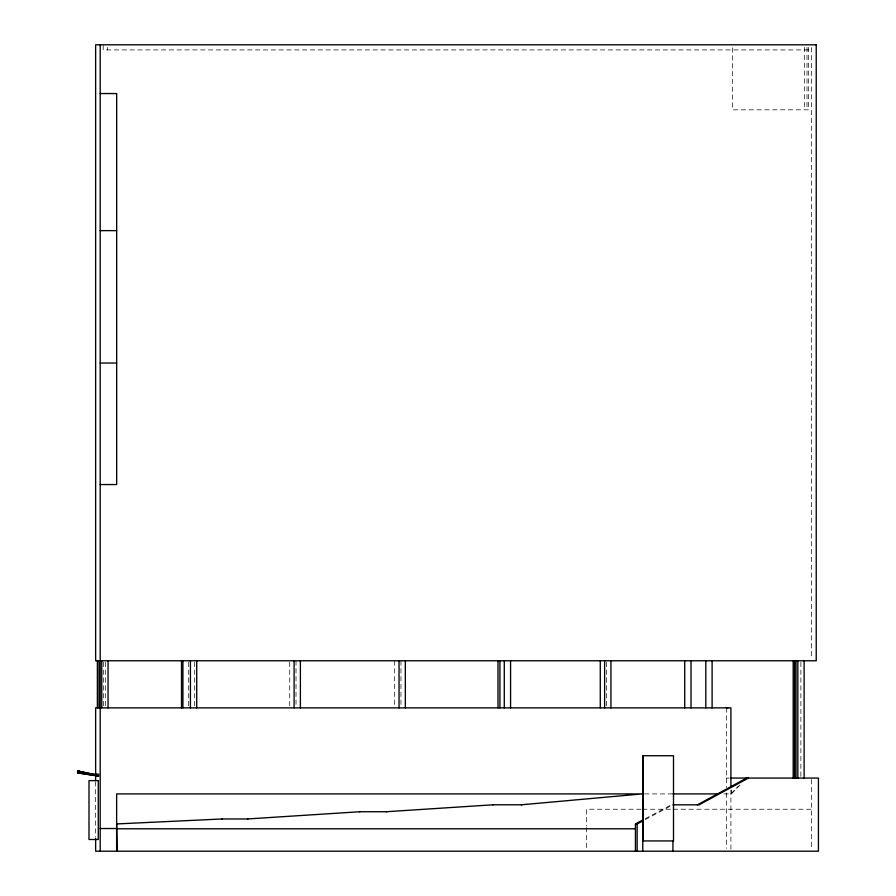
<?xml version="1.0" encoding="UTF-8"?>
<svg xmlns="http://www.w3.org/2000/svg" width="896" height="896" viewBox="0 0 896 896"><rect width="100%" height="100%" fill="white"/><g stroke="black" fill="none" stroke-linecap="round" stroke-linejoin="round"><path stroke-width="0.67" stroke-dasharray="4.48 3.36" d="M730.912 793.912L738.562 785.994M723.946 793.912L731.394 793.912L739.995 784.997M645.299 818.664L671.216 804.821M645.176 819.65L671.731 805.47M808.674 49.918L103.186 49.918L103.186 44.8M726.354 778.064L729.142 778.064M644.56 793.912L672.414 793.912M641.099 809.234L586.6 809.234L586.6 826.022M642.499 809.234L671.843 809.234M673.243 809.234L811.664 809.234M811.664 47.6L811.664 657.966M811.664 779.419L811.664 848.4M808.674 47.365L808.674 109.827L732.648 109.827L732.648 44.8M807.005 47.365L807.005 109.827M804.384 47.365L804.406 109.827M800.878 662.155L800.878 776.664M731.394 790.149L731.394 793.912M730.912 789.958L730.912 851.2M726.354 707.874L726.354 787.55M726.354 792.971L726.354 848.4M606.57 662.144L606.57 706.485M586.6 827.422L586.6 848.4M400.971 660.766L400.971 706.485M394.677 660.766L394.677 706.485M296.016 660.766L296.016 706.485M289.722 662.144L289.722 706.485M194.69 662.144L194.69 706.485M188.395 662.144L188.395 706.485M107.486 47.365L107.486 49.918M105.302 662.144L105.302 706.485M103.667 662.144L103.667 706.485M95.637 781.626L95.637 837.29"/><path stroke-width="1.34" d="M744.296 780.046L746.211 778.064M697.413 804.821L746.693 778.064M748.406 778.064L699.126 804.821L672.93 804.821M635.432 851.2L635.432 823.939L642.835 819.986M635.432 823.939L637.146 823.939L642.768 820.938M521.427 804.787L642.253 793.912L116.637 793.912L116.637 851.2M247.43 818.966L359.946 811.731M386.31 811.731L493.125 804.787M222.107 818.966L116.637 823.939L117.118 851.2M100.195 93.554L116.67 93.554L116.67 484.546L100.195 484.546M100.195 230.63L116.67 230.63M100.195 363.037L116.67 363.037M730.912 787.315L730.912 707.874L95.637 707.874L95.637 780.226M726.354 707.874L727.91 707.874M77.571 770.907L91.963 774.155L98.582 774.155L98.582 776.104L77.571 772.856L77.571 770.907L93.274 774.155M77.571 772.856L98.582 776.104M730.542 778.064L818.429 778.064L818.429 851.2L95.637 851.2L95.637 838.678M672.907 793.912L718.379 793.912M492.643 804.787L521.909 804.787M359.464 811.731L386.781 811.731M221.626 818.966L247.912 818.966M100.195 828.531L116.637 828.531M117.118 828.789L635.432 828.789M642.768 840.93L673.501 840.93L673.501 755.731L642.768 755.731L642.768 851.2M804.126 660.766L804.126 778.064M797.832 660.766L797.832 778.064M796.006 660.766L796.006 778.064M794.584 660.766L794.584 778.064M793.195 660.766L793.195 778.064M712.107 660.766L712.107 707.874M705.813 660.766L705.813 707.874M691.018 660.766L691.018 707.874M684.723 660.766L684.723 707.874M672.93 840.93L672.93 851.2M643.328 755.731L643.216 840.93M637.146 823.939L637.146 851.2M610.926 660.766L610.938 707.874M604.632 660.766L604.643 707.874M600.275 660.766L600.275 707.874M510.574 660.766L510.574 707.874M504.28 660.766L504.28 707.874M499.912 660.766L499.912 707.874M497.997 660.766L497.997 707.874M405.339 660.766L405.339 707.874M399.045 660.766L399.045 707.874M300.384 660.766L300.384 707.874M294.09 660.766L294.09 707.874M196.717 660.766L196.717 707.874M190.422 660.766L190.422 707.874M182.918 660.766L182.918 707.874M181.507 660.766L181.507 707.874M108.058 660.766L108.058 707.874M101.763 660.766L101.763 707.874M100.195 44.8L100.195 851.2M99.008 660.766L99.008 707.874M97.373 660.766L97.373 707.874M78.882 770.907L78.882 772.856M816.234 44.8L95.637 44.8L95.637 660.766L816.234 660.766L816.234 44.8M98.28 780.629L88.995 780.629L88.995 839.496L98.28 839.496L98.28 780.629"/></g></svg>
